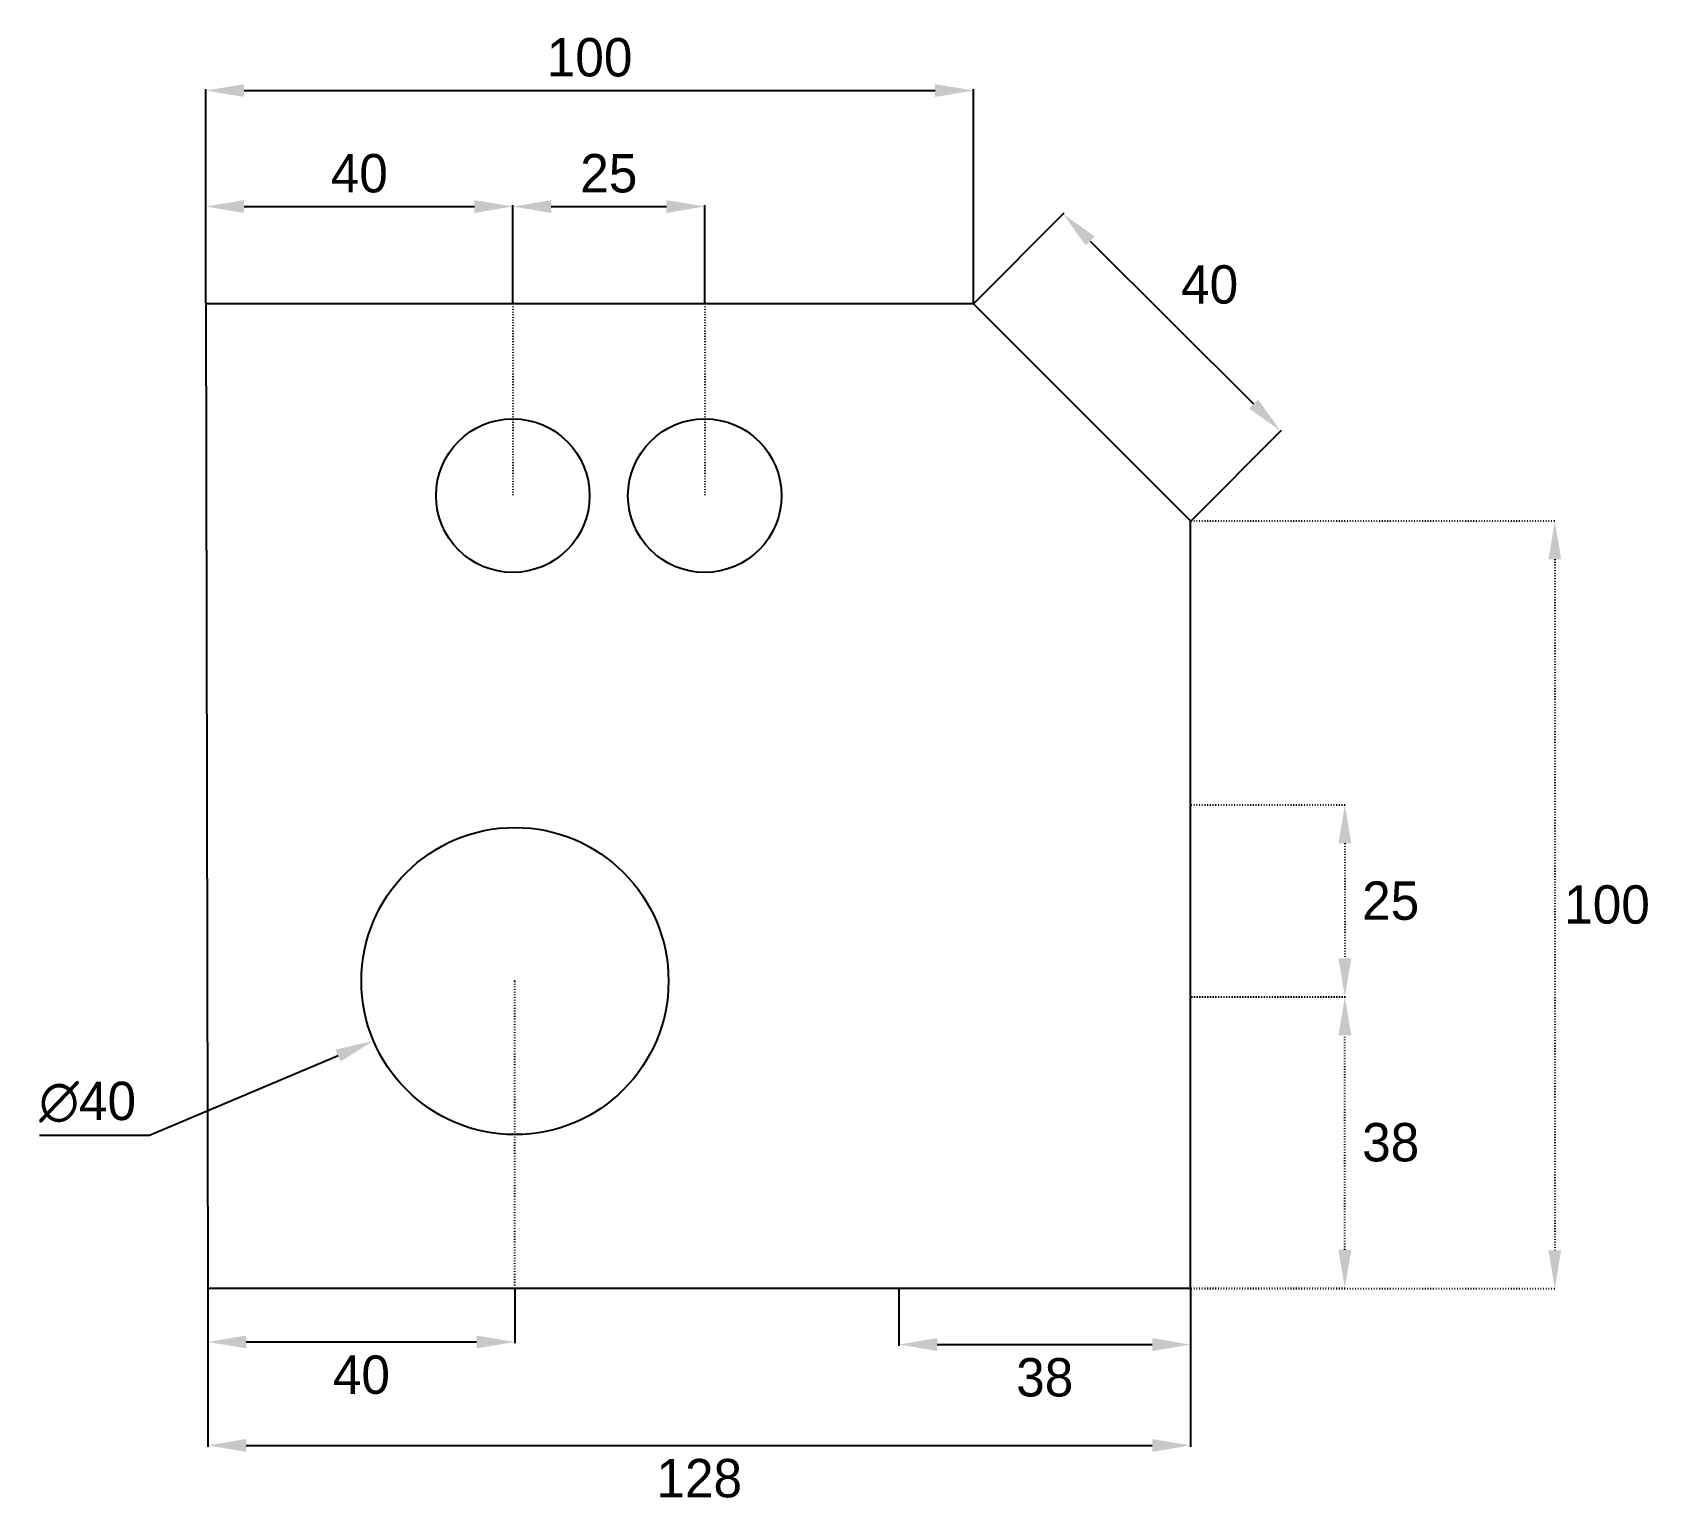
# Model space of a CAD drawing. Header units: inches. Extents: x -7 to 204, y -19 to 172.
import ezdxf

# ---------------------------------------------------------------- set-up
doc = ezdxf.new("R2010")
doc.units = ezdxf.units.IN
doc.header["$MEASUREMENT"] = 0
doc.linetypes.add('DOT', pattern=[0.25, 0, -0.25])
doc.dimstyles.get("Standard").update_dxf_attribs({"dimtxt": 5, "dimasz": 5, "dimexe": 0.18, "dimexo": 0.0625, "dimgap": 1.8, "dimtad": 2, "dimtih": 1, "dimtoh": 1, "dimdec": 0, "dimzin": 0, "dimdsep": 46, "dimtxsty": 'Standard', "dimcen": 0.09, "dimadec": 0, "dimazin": 0, "dimtfac": 1, "dimtdec": 0, "dimtofl": 0, "dimtmove": 0, "dimatfit": 3, "dimfxl": 1, "dimtolj": 1, "dimtzin": 0, "dimarcsym": 0})

# ---------------------------------------------------------------- blocks, each defined once
blk = doc.blocks.new('*D2')
at = {"color": 0, "lineweight": -2}
for p, q in [((16.1, 8.78), (16.1, 1.65)), ((56.1, 8.78), (56.1, 1.65)), ((21.1, 1.83), (51.1, 1.83))]:
    blk.add_line(p, q, dxfattribs=at)
at = {"color": 0}
for points in [[(21.1, 2.66), (21.1, 0.99), (16.1, 1.83)], [(51.1, 2.66), (51.1, 0.99), (56.1, 1.83)]]:
    blk.add_solid(points, dxfattribs=at)
at = {"layer": 'Defpoints', "color": 0}
for p in [(16.1, 8.84), (56.1, 8.84), (56.1, 1.83)]:
    blk.add_point(p, dxfattribs=at)
at = {"color": 0, "insert": (36.1, -2.47), "char_height": 5, "attachment_point": 5}
blk.add_mtext('\\A1;40', dxfattribs=at)
blk = doc.blocks.new('*D3')
at = {"color": 0, "lineweight": -2}
for p, q in [((106.1, 8.78), (106.1, 1.31)), ((144.1, 8.78), (144.1, 1.31)), ((111.1, 1.49), (139.1, 1.49))]:
    blk.add_line(p, q, dxfattribs=at)
at = {"color": 0}
for points in [[(111.1, 2.32), (111.1, 0.65), (106.1, 1.49)], [(139.1, 2.32), (139.1, 0.65), (144.1, 1.49)]]:
    blk.add_solid(points, dxfattribs=at)
at = {"layer": 'Defpoints', "color": 0}
for p in [(106.1, 8.84), (144.1, 8.84), (144.1, 1.49)]:
    blk.add_point(p, dxfattribs=at)
at = {"color": 0, "insert": (125.1, -2.81), "char_height": 5, "attachment_point": 5}
blk.add_mtext('\\A1;38', dxfattribs=at)
blk = doc.blocks.new('*D4')
at = {"color": 0, "linetype": 'DOT', "lineweight": -2}
for p, q in [((144.17, 46.78), (164.37, 46.78)), ((164.19, 13.84), (164.19, 41.78)), ((144.17, 8.84), (164.37, 8.84))]:
    blk.add_line(p, q, dxfattribs=at)
at = {"color": 0, "linetype": 'DOT'}
for points in [[(163.36, 41.78), (165.03, 41.78), (164.19, 46.78)], [(163.36, 13.84), (165.03, 13.84), (164.19, 8.84)]]:
    blk.add_solid(points, dxfattribs=at)
at = {"layer": 'Defpoints', "color": 0, "linetype": 'DOT'}
for p in [(144.1, 46.78), (164.19, 46.78), (144.1, 8.84)]:
    blk.add_point(p, dxfattribs=at)
at = {"color": 0, "linetype": 'DOT', "insert": (170.16, 27.81), "char_height": 5, "attachment_point": 5}
blk.add_mtext('\\A1;38', dxfattribs=at)
blk = doc.blocks.new('*D5')
at = {"color": 0, "linetype": 'DOT', "lineweight": -2}
for p, q in [((144.17, 71.78), (164.37, 71.78)), ((164.19, 66.78), (164.19, 51.78)), ((144.23, 46.78), (164.37, 46.78))]:
    blk.add_line(p, q, dxfattribs=at)
at = {"color": 0, "linetype": 'DOT'}
for points in [[(163.36, 66.78), (165.03, 66.78), (164.19, 71.78)], [(163.36, 51.78), (165.03, 51.78), (164.19, 46.78)]]:
    blk.add_solid(points, dxfattribs=at)
at = {"layer": 'Defpoints', "color": 0, "linetype": 'DOT'}
for p in [(144.1, 71.78), (144.17, 46.78), (164.19, 46.78)]:
    blk.add_point(p, dxfattribs=at)
at = {"color": 0, "linetype": 'DOT', "insert": (170.16, 59.28), "char_height": 5, "attachment_point": 5}
blk.add_mtext('\\A1;25', dxfattribs=at)
blk = doc.blocks.new('*D6')
at = {"color": 0, "lineweight": -2}
for p, q in [((15.82, 137.13), (15.82, 149.91)), ((20.82, 149.73), (50.82, 149.73)), ((55.82, 137.13), (55.82, 149.91))]:
    blk.add_line(p, q, dxfattribs=at)
at = {"color": 0}
for points in [[(20.82, 150.56), (20.82, 148.89), (15.82, 149.73)], [(50.82, 150.56), (50.82, 148.89), (55.82, 149.73)]]:
    blk.add_solid(points, dxfattribs=at)
at = {"layer": 'Defpoints', "color": 0}
for p in [(55.82, 149.73), (15.82, 137.07), (55.82, 137.07)]:
    blk.add_point(p, dxfattribs=at)
at = {"color": 0, "insert": (35.82, 154.03), "char_height": 5, "attachment_point": 5}
blk.add_mtext('\\A1;40', dxfattribs=at)
blk = doc.blocks.new('*D7')
at = {"color": 0, "lineweight": -2}
for p, q in [((55.82, 137.19), (55.82, 149.91)), ((60.82, 149.73), (75.82, 149.73)), ((80.82, 137.13), (80.82, 149.91))]:
    blk.add_line(p, q, dxfattribs=at)
at = {"color": 0}
for points in [[(60.82, 150.56), (60.82, 148.89), (55.82, 149.73)], [(75.82, 150.56), (75.82, 148.89), (80.82, 149.73)]]:
    blk.add_solid(points, dxfattribs=at)
at = {"layer": 'Defpoints', "color": 0}
for p in [(80.82, 149.73), (55.82, 137.13), (80.82, 137.07)]:
    blk.add_point(p, dxfattribs=at)
at = {"color": 0, "insert": (68.32, 154.03), "char_height": 5, "attachment_point": 5}
blk.add_mtext('\\A1;25', dxfattribs=at)
blk = doc.blocks.new('*D8')
at = {"color": 0, "lineweight": -2}
for p, q in [((16.1, 8.78), (16.1, -11.83)), ((144.1, 8.72), (144.1, -11.83)), ((21.1, -11.65), (139.1, -11.65))]:
    blk.add_line(p, q, dxfattribs=at)
at = {"color": 0}
for points in [[(21.1, -10.82), (21.1, -12.49), (16.1, -11.65)], [(139.1, -10.82), (139.1, -12.49), (144.1, -11.65)]]:
    blk.add_solid(points, dxfattribs=at)
at = {"layer": 'Defpoints', "color": 0}
for p in [(16.1, 8.84), (144.1, 8.78), (144.1, -11.65)]:
    blk.add_point(p, dxfattribs=at)
at = {"color": 0, "insert": (80.1, -15.95), "char_height": 5, "attachment_point": 5}
blk.add_mtext('\\A1;128', dxfattribs=at)
blk = doc.blocks.new('*D9')
at = {"color": 0, "linetype": 'DOT', "lineweight": -2}
for p, q in [((144.17, 108.78), (191.72, 108.78)), ((191.54, 103.78), (191.54, 13.78)), ((144.17, 8.78), (191.72, 8.78))]:
    blk.add_line(p, q, dxfattribs=at)
at = {"color": 0, "linetype": 'DOT'}
for points in [[(190.71, 103.78), (192.37, 103.78), (191.54, 108.78)], [(190.71, 13.78), (192.37, 13.78), (191.54, 8.78)]]:
    blk.add_solid(points, dxfattribs=at)
at = {"layer": 'Defpoints', "color": 0, "linetype": 'DOT'}
for p in [(144.1, 108.78), (144.1, 8.78), (191.54, 8.78)]:
    blk.add_point(p, dxfattribs=at)
at = {"color": 0, "linetype": 'DOT', "insert": (198.34, 58.78), "char_height": 5, "attachment_point": 5}
blk.add_mtext('\\A1;100', dxfattribs=at)
blk = doc.blocks.new('*D10')
at = {"color": 0, "lineweight": -2}
for p, q in [((115.86, 137.11), (127.62, 148.89)), ((131.03, 145.23), (152.3, 124.01)), ((144.21, 108.83), (155.96, 120.6))]:
    blk.add_line(p, q, dxfattribs=at)
at = {"color": 0}
for points in [[(131.62, 145.82), (130.44, 144.64), (127.49, 148.76)], [(152.89, 124.6), (151.71, 123.42), (155.84, 120.48)]]:
    blk.add_solid(points, dxfattribs=at)
at = {"layer": 'Defpoints', "color": 0}
for p in [(115.82, 137.07), (155.84, 120.48), (144.17, 108.78)]:
    blk.add_point(p, dxfattribs=at)
at = {"color": 0, "insert": (146.58, 139.55), "char_height": 5, "attachment_point": 5}
blk.add_mtext('\\A1;40', dxfattribs=at)
blk = doc.blocks.new('*D11')
at = {"color": 0, "lineweight": -2}
for p, q in [((15.82, 137.19), (15.82, 165.02)), ((20.82, 164.84), (110.82, 164.84)), ((115.82, 137.13), (115.82, 165.02))]:
    blk.add_line(p, q, dxfattribs=at)
at = {"color": 0}
for points in [[(20.82, 165.67), (20.82, 164), (15.82, 164.84)], [(110.82, 165.67), (110.82, 164), (115.82, 164.84)]]:
    blk.add_solid(points, dxfattribs=at)
at = {"layer": 'Defpoints', "color": 0}
for p in [(115.82, 164.84), (15.82, 137.13), (115.82, 137.07)]:
    blk.add_point(p, dxfattribs=at)
at = {"color": 0, "insert": (65.82, 169.14), "char_height": 5, "attachment_point": 5}
blk.add_mtext('\\A1;100', dxfattribs=at)
blk = doc.blocks.new('*D12')
at = {"color": 0, "lineweight": -2}
for p, q in [((56.01, 48.84), (56.19, 48.84)), ((56.1, 48.75), (56.1, 48.93)), ((8.49, 28.76), (33.07, 39.13)), ((-5.81, 28.76), (8.49, 28.76))]:
    blk.add_line(p, q, dxfattribs=at)
at = {"color": 0}
blk.add_solid([(32.75, 39.9), (33.39, 38.36), (37.68, 41.07)], dxfattribs=at)
at = {"layer": 'Defpoints', "color": 0}
for p in [(74.53, 56.62), (37.68, 41.07)]:
    blk.add_point(p, dxfattribs=at)
at = {"color": 0, "insert": (0.44, 33.06), "char_height": 5, "attachment_point": 5}
blk.add_mtext('\\A1;∅40', dxfattribs=at)

msp = doc.modelspace()

# ---------------------------------------------------------------- linework, layer by layer
at = {"color": 5}
for p, q in [((55.82, 137.07), (15.82, 137.07)), ((15.82, 137.07), (16.1, 8.84)), ((80.82, 137.07), (55.82, 137.07)), ((115.82, 137.07), (80.82, 137.07)), ((144.1, 108.78), (115.82, 137.07)), ((144.1, 71.78), (144.1, 108.78)), ((144.1, 46.78), (144.1, 71.78)), ((144.1, 8.78), (144.1, 46.78)), ((16.1, 8.84), (56.1, 8.84)), ((56.1, 8.84), (106.1, 8.84)), ((106.1, 8.84), (144.1, 8.84))]:
    msp.add_line(p, q, dxfattribs=at)
at = {"linetype": 'DOT'}
for p, q in [((55.82, 137.07), (55.82, 112.07)), ((80.82, 137.07), (80.82, 112.07)), ((56.1, 8.84), (56.1, 48.84))]:
    msp.add_line(p, q, dxfattribs=at)
for centre, radius in [((55.82, 112.07), 10), ((80.82, 112.07), 10), ((56.1, 48.84), 20)]:
    msp.add_circle(centre, radius)

# ---------------------------------------------------------------- dimensions: what is measured, and where the dimension line sits
for base, p1, p2, picture, middle in [((115.82, 164.84), (15.82, 137.13), (115.82, 137.07), '*D11', (65.82, 169.14)), ((55.82, 149.73), (15.82, 137.07), (55.82, 137.07), '*D6', (35.82, 154.03)), ((80.82, 149.73), (55.82, 137.13), (80.82, 137.07), '*D7', (68.32, 154.03)), ((56.1, 1.83), (16.1, 8.84), (56.1, 8.84), '*D2', (36.1, -2.47)), ((144.1, -11.65), (16.1, 8.84), (144.1, 8.78), '*D8', (80.1, -15.95)), ((144.1, 1.49), (106.1, 8.84), (144.1, 8.84), '*D3', (125.1, -2.81))]:
    dim = msp.add_linear_dim(base=base, p1=p1, p2=p2, dimstyle='Standard')
    dim.commit()
    dim.dimension.update_dxf_attribs({"geometry": picture, "text_midpoint": middle})
dim = msp.add_aligned_dim(p1=(115.82, 137.07), p2=(144.17, 108.78), distance=16.52, dimstyle='Standard')
dim.commit()
dim.dimension.update_dxf_attribs({"geometry": '*D10', "text_midpoint": (146.58, 139.55)})
for base, p1, p2, picture, middle in [((191.54, 8.78), (144.1, 108.78), (144.1, 8.78), '*D9', (198.34, 58.78)), ((164.19, 46.78), (144.1, 71.78), (144.17, 46.78), '*D5', (170.16, 59.28)), ((164.19, 46.78), (144.1, 8.84), (144.1, 46.78), '*D4', (170.16, 27.81))]:
    dim = msp.add_linear_dim(base=base, p1=p1, p2=p2, angle=90, dimstyle='Standard', dxfattribs=at)
    dim.commit()
    dim.dimension.update_dxf_attribs({"geometry": picture, "text_midpoint": middle})
dim = msp.add_diameter_dim_2p(p1=(74.53, 56.62), p2=(37.68, 41.07), dimstyle='Standard')
dim.commit()
dim.dimension.update_dxf_attribs({"geometry": '*D12', "text_midpoint": (0.44, 28.76), "dimtype": 163})

doc.saveas('drawing.dxf')
